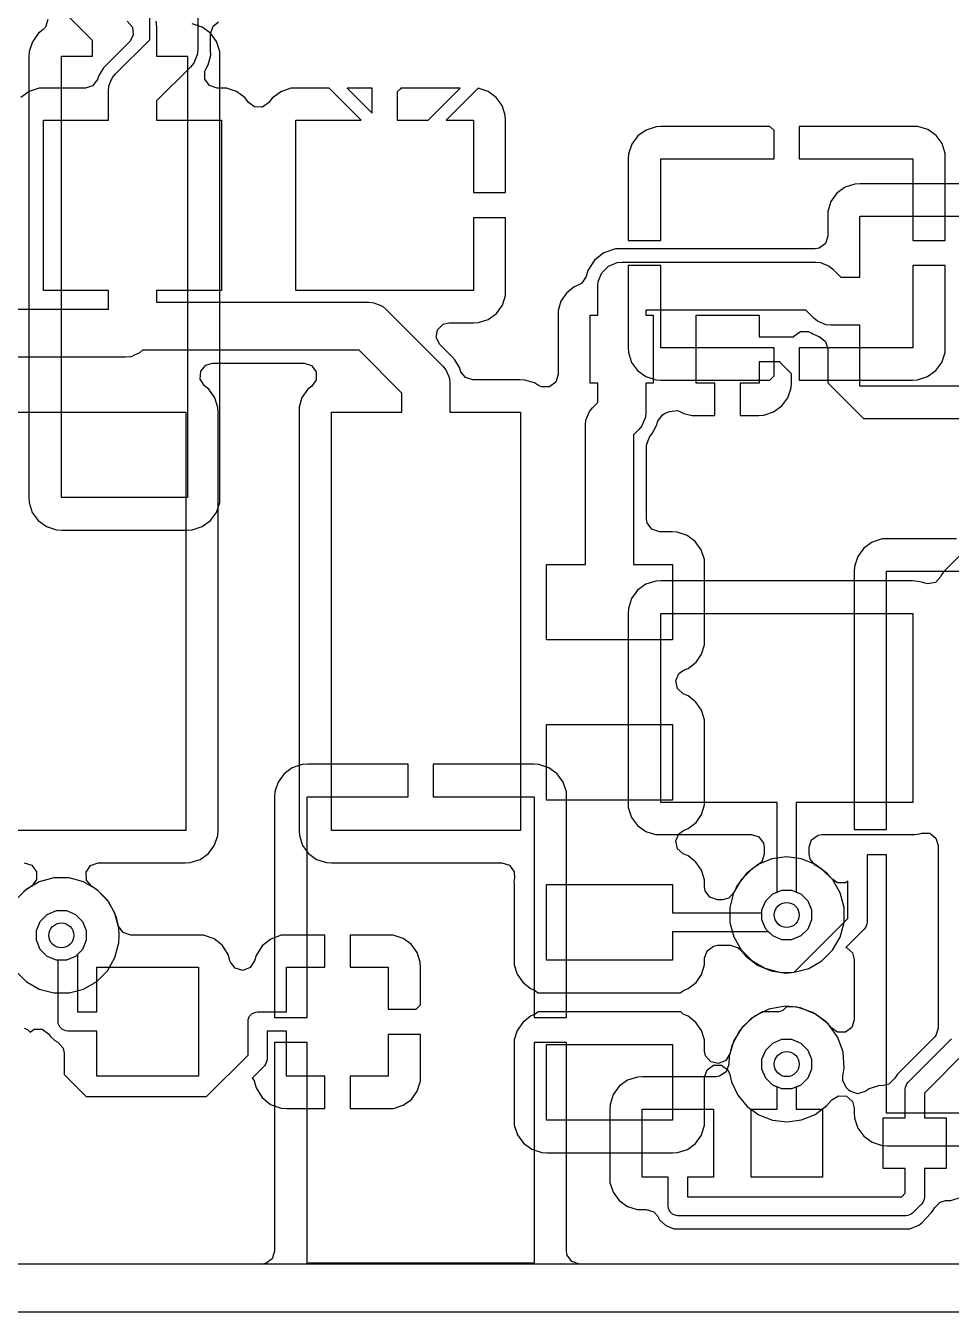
# Model space of a CAD drawing. Header units: inches. Extents: x 3.98 to 8.37, y -7.42 to -0.85.
# Drawn here: x 6.222 to 7.296, y -7.423 to -5.931 of the extents above; entities that cross this region are included whole.
import ezdxf

# ---------------------------------------------------------------- set-up
doc = ezdxf.new("R2010")
doc.units = ezdxf.units.IN
doc.header["$MEASUREMENT"] = 0
for name, color, linetype, true_color in [('Bottom Layer', 153, 'CONTINUOUS', 0x4d7fc4), ('Multi-Layer', 254, 'CONTINUOUS', 0xd0d2cd), ('Top Layer', 13, 'CONTINUOUS', 0xc83434)]:
    doc.layers.add(name, color=color, linetype=linetype, true_color=true_color)

msp = doc.modelspace()

# ---------------------------------------------------------------- linework, layer by layer
at = {"layer": 'Bottom Layer', "linetype": 'CONTINUOUS'}
for p, q in [((6.3659, -5.9471), (6.3659, -5.8924)), ((6.4216, -5.8924), (6.4216, -5.9587)), ((6.3396, -5.9255), (6.3458, -5.9324)), ((6.3458, -5.9324), (6.3467, -5.9415)), ((6.4365, -5.9399), (6.4393, -5.9311)), ((6.4393, -5.9311), (6.4458, -5.9261)), ((6.3427, -5.9489), (6.3158, -5.9758)), ((6.3262, -5.9864), (6.3659, -5.9471)), ((6.3467, -5.9415), (6.3427, -5.9489)), ((6.4365, -5.9589), (6.4365, -5.9399)), ((6.421, -5.9643), (6.4189, -5.9692)), ((6.4216, -5.9587), (6.421, -5.9642)), ((6.421, -5.9642), (6.421, -5.9642)), ((6.421, -5.9642), (6.421, -5.9643)), ((6.4338, -5.9759), (6.4366, -5.9648)), ((6.4365, -5.9591), (6.4365, -5.9589)), ((6.4366, -5.9648), (6.4365, -5.9591)), ((6.3124, -5.9794), (6.307, -5.9882)), ((6.3158, -5.9758), (6.3124, -5.9794)), ((6.4133, -5.9785), (6.3736, -6.0178)), ((6.4168, -5.9743), (6.4133, -5.9785)), ((6.4169, -5.9742), (6.4168, -5.9742)), ((6.4168, -5.9742), (6.4168, -5.9743)), ((6.4189, -5.9692), (6.4169, -5.9742)), ((6.4299, -5.9835), (6.431, -5.9809)), ((6.431, -5.9809), (6.4338, -5.9759)), ((6.3053, -5.9931), (6.2997, -6.0003)), ((6.307, -5.9882), (6.3053, -5.9931)), ((6.3185, -6.0007), (6.3206, -5.9957)), ((6.3206, -5.9957), (6.3226, -5.9908)), ((6.3226, -5.9908), (6.3227, -5.9907)), ((6.3227, -5.9907), (6.3262, -5.9864)), ((6.3227, -5.9907), (6.3227, -5.9907)), ((6.4299, -5.9927), (6.4299, -5.9835)), ((6.4353, -6.0001), (6.4299, -5.9927)), ((6.2261, -6.007), (6.2166, -6.0139)), ((6.2376, -6.0032), (6.2261, -6.007)), ((6.2434, -6.003), (6.2376, -6.0032)), ((6.2913, -6.003), (6.2434, -6.003)), ((6.2997, -6.0003), (6.2913, -6.003)), ((6.318, -6.0062), (6.3185, -6.0008)), ((6.318, -6.0401), (6.318, -6.0062)), ((6.3185, -6.0008), (6.3185, -6.0007)), ((6.3185, -6.0007), (6.3185, -6.0007)), ((6.444, -6.003), (6.4353, -6.0001)), ((6.4489, -6.003), (6.444, -6.003)), ((6.455, -6.0031), (6.4489, -6.003)), ((6.4667, -6.007), (6.455, -6.0031)), ((6.4765, -6.0144), (6.4667, -6.007)), ((6.5179, -6.0072), (6.5079, -6.0146)), ((6.5296, -6.0032), (6.5179, -6.0072)), ((6.5357, -6.003), (6.5296, -6.0032)), ((6.5739, -6.003), (6.5357, -6.003)), ((6.6111, -6.0401), (6.5739, -6.003)), ((6.6238, -6.003), (6.5949, -6.003)), ((6.5949, -6.003), (6.6238, -6.0319)), ((6.6238, -6.0319), (6.6238, -6.003)), ((6.6563, -6.0041), (6.653, -6.0074)), ((6.653, -6.0074), (6.653, -6.0401)), ((6.6572, -6.003), (6.6563, -6.0041)), ((6.7261, -6.003), (6.6572, -6.003)), ((6.6889, -6.0401), (6.7261, -6.003)), ((6.7468, -6.0032), (6.7099, -6.0401)), ((6.747, -6.0032), (6.7468, -6.0032)), ((6.7583, -6.0069), (6.747, -6.0032)), ((6.7678, -6.0137), (6.7583, -6.0069)), ((6.3736, -6.0178), (6.3736, -6.0401)), ((6.4803, -6.0195), (6.4765, -6.0144)), ((6.4874, -6.0248), (6.4803, -6.0195)), ((6.4966, -6.0249), (6.4874, -6.0248)), ((6.5041, -6.0197), (6.4966, -6.0249)), ((6.5079, -6.0146), (6.5041, -6.0197)), ((6.7746, -6.0231), (6.7678, -6.0137)), ((6.7783, -6.0345), (6.7746, -6.0231)), ((6.2429, -6.2375), (6.2429, -6.0401)), ((6.2429, -6.0401), (6.318, -6.0401)), ((6.3736, -6.0401), (6.449, -6.0401)), ((6.449, -6.0401), (6.449, -6.2375)), ((6.5352, -6.2375), (6.5352, -6.0401)), ((6.5352, -6.0401), (6.6111, -6.0401)), ((6.653, -6.0401), (6.6889, -6.0401)), ((6.7099, -6.0401), (6.7413, -6.0401)), ((6.7413, -6.0401), (6.7413, -6.124)), ((6.7785, -6.0403), (6.7783, -6.0345)), ((6.7785, -6.124), (6.7785, -6.0403)), ((7.1837, -6.1142), (7.1723, -6.1179)), ((7.1897, -6.114), (7.1837, -6.1142)), ((7.3952, -6.114), (7.1897, -6.114)), ((6.7413, -6.124), (6.7785, -6.124)), ((7.1628, -6.1248), (7.156, -6.1344)), ((7.1723, -6.1179), (7.1628, -6.1248)), ((7.1525, -6.1459), (7.1524, -6.1519)), ((7.156, -6.1344), (7.1525, -6.1459)), ((6.7785, -6.1533), (6.7413, -6.1533)), ((6.7413, -6.1533), (6.7413, -6.2375)), ((6.7785, -6.2372), (6.7785, -6.1533)), ((7.1524, -6.1519), (7.1524, -6.1745)), ((7.1896, -6.2223), (7.1896, -6.1515)), ((7.1896, -6.1515), (7.3957, -6.1515)), ((7.1524, -6.1745), (7.1496, -6.1832)), ((6.9063, -6.1895), (6.8927, -6.194)), ((6.9134, -6.1893), (6.9063, -6.1895)), ((7.1376, -6.1893), (6.9134, -6.1893)), ((7.1422, -6.1886), (7.1376, -6.1893)), ((7.1496, -6.1832), (7.1422, -6.1886)), ((6.8817, -6.2026), (6.8739, -6.2146)), ((6.8927, -6.194), (6.8817, -6.2026)), ((6.898, -6.2096), (6.9081, -6.2054)), ((6.9081, -6.2054), (6.9135, -6.2049)), ((6.9135, -6.2049), (7.1384, -6.2049)), ((7.1384, -6.2049), (7.1439, -6.2054)), ((7.1439, -6.2054), (7.1539, -6.2096)), ((6.872, -6.2216), (6.8669, -6.2292)), ((6.8739, -6.2146), (6.872, -6.2216)), ((6.8862, -6.2273), (6.8903, -6.2172)), ((6.8903, -6.2172), (6.898, -6.2096)), ((7.1539, -6.2096), (7.1581, -6.213)), ((7.1581, -6.213), (7.1674, -6.2223)), ((6.858, -6.2335), (6.8491, -6.2406)), ((6.8634, -6.2313), (6.858, -6.2335)), ((6.8669, -6.2292), (6.8634, -6.2313)), ((6.8857, -6.2327), (6.8862, -6.2273)), ((6.8857, -6.2664), (6.8857, -6.2327)), ((7.1674, -6.2223), (7.1896, -6.2223)), ((6.318, -6.2375), (6.2429, -6.2375)), ((6.318, -6.2595), (6.318, -6.2375)), ((6.449, -6.2375), (6.3736, -6.2375)), ((6.3736, -6.2375), (6.3736, -6.2513)), ((6.3736, -6.2513), (6.6202, -6.2513)), ((6.7413, -6.2375), (6.5352, -6.2375)), ((6.6202, -6.2513), (6.6257, -6.2518)), ((6.7749, -6.2548), (6.7784, -6.2433)), ((6.7784, -6.2433), (6.7785, -6.2372)), ((6.8428, -6.2499), (6.8397, -6.2608)), ((6.8491, -6.2406), (6.8428, -6.2499)), ((6.0115, -6.2595), (6.318, -6.2595)), ((6.6257, -6.2518), (6.6357, -6.256)), ((6.6357, -6.256), (6.6399, -6.2594)), ((6.6399, -6.2594), (6.706, -6.3255)), ((6.7586, -6.2712), (6.7681, -6.2643)), ((6.7681, -6.2643), (6.7749, -6.2548)), ((6.8397, -6.2608), (6.8396, -6.2666)), ((6.8768, -6.3453), (6.8768, -6.2664)), ((6.8768, -6.2664), (6.8857, -6.2664)), ((7.1269, -6.2606), (6.9413, -6.2606)), ((6.9413, -6.2606), (6.9413, -6.2664)), ((6.9413, -6.2664), (6.9499, -6.2664)), ((6.9499, -6.2664), (6.9499, -6.3453)), ((6.9996, -6.3453), (6.9996, -6.2664)), ((6.9996, -6.2664), (7.0727, -6.2664)), ((7.0727, -6.2664), (7.0727, -6.2914)), ((7.1362, -6.2699), (7.1269, -6.2606)), ((6.6997, -6.2832), (6.7062, -6.2767)), ((6.7062, -6.2767), (6.713, -6.2751)), ((6.713, -6.2751), (6.7413, -6.2751)), ((6.7413, -6.2751), (6.7472, -6.2749)), ((6.7472, -6.2749), (6.7586, -6.2712)), ((6.8396, -6.2666), (6.8396, -6.3352)), ((7.1404, -6.2733), (7.1362, -6.2699)), ((7.1475, -6.2763), (7.1404, -6.2733)), ((7.1505, -6.2775), (7.1475, -6.2763)), ((7.1559, -6.278), (7.1505, -6.2775)), ((7.1896, -6.278), (7.1559, -6.278)), ((7.1896, -6.3488), (7.1896, -6.278)), ((6.6983, -6.2923), (6.6997, -6.2832)), ((6.7025, -6.3004), (6.6983, -6.2923)), ((7.0727, -6.2914), (7.1105, -6.2914)), ((7.1105, -6.2914), (7.1128, -6.2916)), ((7.1128, -6.2916), (7.1131, -6.2907)), ((7.1131, -6.2907), (7.1206, -6.2853)), ((7.1206, -6.2853), (7.1297, -6.2853)), ((7.1297, -6.2853), (7.1329, -6.2867)), ((7.1329, -6.2867), (7.1351, -6.2881)), ((7.1351, -6.2881), (7.1399, -6.2904)), ((7.1399, -6.2904), (7.1424, -6.2912)), ((7.1424, -6.2912), (7.1497, -6.2968)), ((6.3535, -6.3105), (6.3488, -6.3124)), ((6.3538, -6.3102), (6.3535, -6.3105)), ((6.3541, -6.31), (6.3538, -6.3102)), ((6.3577, -6.307), (6.3541, -6.31)), ((6.6087, -6.307), (6.3577, -6.307)), ((6.6584, -6.3567), (6.6087, -6.307)), ((6.7167, -6.3147), (6.7025, -6.3004)), ((7.1497, -6.2968), (7.1524, -6.3053)), ((7.1524, -6.3053), (7.1524, -6.3449)), ((6.338, -6.3151), (6.0115, -6.3151)), ((6.3435, -6.3146), (6.338, -6.3151)), ((6.3438, -6.3145), (6.3435, -6.3146)), ((6.3442, -6.3145), (6.3438, -6.3145)), ((6.3488, -6.3124), (6.3442, -6.3145)), ((6.4251, -6.3314), (6.4308, -6.3242)), ((6.4308, -6.3242), (6.4389, -6.3219)), ((6.4389, -6.3219), (6.5449, -6.3219)), ((6.5449, -6.3219), (6.5536, -6.3247)), ((6.5536, -6.3247), (6.559, -6.3321)), ((6.706, -6.3255), (6.7094, -6.3297)), ((6.7197, -6.3182), (6.7167, -6.3147)), ((6.725, -6.327), (6.7197, -6.3182)), ((7.0971, -6.3206), (7.0727, -6.3206)), ((7.0727, -6.3206), (7.0727, -6.3453)), ((7.0972, -6.321), (7.0971, -6.3206)), ((7.0986, -6.3227), (7.0972, -6.321)), ((7.0972, -6.321), (7.0972, -6.321)), ((7.0972, -6.321), (7.0972, -6.321)), ((7.1103, -6.3343), (7.0986, -6.3227)), ((6.4246, -6.3405), (6.4251, -6.3314)), ((6.4295, -6.3482), (6.4246, -6.3405)), ((6.559, -6.3321), (6.559, -6.3413)), ((6.7094, -6.3297), (6.7124, -6.3367)), ((6.7124, -6.3367), (6.7136, -6.3398)), ((6.7136, -6.3398), (6.7141, -6.3452)), ((6.7269, -6.3319), (6.725, -6.327)), ((6.732, -6.3385), (6.7269, -6.3319)), ((6.7407, -6.3413), (6.732, -6.3385)), ((6.8396, -6.3352), (6.8368, -6.344)), ((7.1103, -6.345), (7.1103, -6.3343)), ((6.4343, -6.3521), (6.4295, -6.3482)), ((6.4413, -6.362), (6.4343, -6.3521)), ((6.5492, -6.3521), (6.5424, -6.3617)), ((6.5539, -6.3485), (6.5492, -6.3521)), ((6.559, -6.3413), (6.5539, -6.3485)), ((6.7141, -6.3452), (6.7141, -6.3788)), ((6.7953, -6.3413), (6.7407, -6.3413)), ((6.8009, -6.3415), (6.7953, -6.3413)), ((6.812, -6.3448), (6.8009, -6.3415)), ((6.8169, -6.3478), (6.812, -6.3448)), ((6.8202, -6.3494), (6.8169, -6.3478)), ((6.8294, -6.3494), (6.8202, -6.3494)), ((6.8368, -6.344), (6.8294, -6.3494)), ((6.8857, -6.3453), (6.8768, -6.3453)), ((6.8857, -6.3675), (6.8857, -6.3453)), ((6.9499, -6.3453), (6.9413, -6.3453)), ((6.9413, -6.3453), (6.9413, -6.379)), ((7.0214, -6.3453), (6.9996, -6.3453)), ((7.0214, -6.3825), (7.0214, -6.3453)), ((7.0727, -6.3453), (7.0506, -6.3453)), ((7.0506, -6.3453), (7.0506, -6.3825)), ((7.106, -6.3621), (7.1099, -6.3507)), ((7.1099, -6.3507), (7.1103, -6.345)), ((7.1524, -6.3449), (7.1937, -6.3862)), ((7.3957, -6.3488), (7.1896, -6.3488)), ((6.445, -6.3735), (6.4413, -6.362)), ((6.5424, -6.3617), (6.5391, -6.3728)), ((6.6584, -6.3788), (6.6584, -6.3567)), ((6.8793, -6.3738), (6.8857, -6.3675)), ((7.099, -6.3716), (7.106, -6.3621)), ((6.1884, -6.3788), (6.4076, -6.3788)), ((6.4076, -6.3788), (6.4076, -6.8641)), ((6.4452, -6.3794), (6.445, -6.3735)), ((6.4452, -6.8639), (6.4452, -6.3794)), ((6.5391, -6.3728), (6.5393, -6.3788)), ((6.5393, -6.3788), (6.5393, -6.3791)), ((6.5393, -6.3791), (6.5393, -6.8641)), ((6.5766, -6.8641), (6.5766, -6.3788)), ((6.5766, -6.3788), (6.6584, -6.3788)), ((6.7141, -6.3788), (6.7958, -6.3788)), ((6.7958, -6.3788), (6.7958, -6.8641)), ((6.8717, -6.3881), (6.8759, -6.378)), ((6.8759, -6.378), (6.8793, -6.3738)), ((6.9408, -6.3845), (6.9371, -6.3935)), ((6.9413, -6.379), (6.9408, -6.3845)), ((6.9553, -6.3894), (6.9605, -6.3819)), ((6.9605, -6.3819), (6.9636, -6.3801)), ((6.9636, -6.3801), (6.9687, -6.3779)), ((6.9687, -6.3779), (6.9779, -6.377)), ((6.9779, -6.377), (6.9814, -6.3783)), ((6.9814, -6.3783), (6.9855, -6.3804)), ((6.9855, -6.3804), (6.9946, -6.3826)), ((6.9946, -6.3826), (6.9993, -6.3825)), ((6.9993, -6.3825), (6.9994, -6.3825)), ((6.9994, -6.3825), (7.0214, -6.3825)), ((7.0506, -6.3825), (7.0722, -6.3825)), ((7.0722, -6.3825), (7.078, -6.3822)), ((7.078, -6.3822), (7.0894, -6.3785)), ((7.0894, -6.3785), (7.099, -6.3716)), ((6.8712, -6.3935), (6.8717, -6.3881)), ((6.8712, -6.5553), (6.8712, -6.3935)), ((6.9332, -6.3987), (6.9269, -6.405)), ((6.9367, -6.3945), (6.9332, -6.3987)), ((6.9371, -6.3935), (6.9367, -6.3945)), ((6.9488, -6.4037), (6.9538, -6.3944)), ((6.9538, -6.3944), (6.9553, -6.3894)), ((7.1937, -6.3862), (7.3952, -6.3862)), ((6.9269, -6.405), (6.9269, -6.5553)), ((6.9422, -6.4171), (6.945, -6.4084)), ((6.945, -6.4084), (6.9455, -6.4077)), ((6.9455, -6.4077), (6.9488, -6.4037)), ((6.9422, -6.5026), (6.9422, -6.4171)), ((6.9429, -6.5072), (6.9422, -6.5026)), ((6.9483, -6.5146), (6.9429, -6.5072)), ((6.9571, -6.5175), (6.9483, -6.5146)), ((6.972, -6.5175), (6.9571, -6.5175)), ((6.9777, -6.5178), (6.972, -6.5175)), ((6.9891, -6.5217), (6.9777, -6.5178)), ((6.9985, -6.5287), (6.9891, -6.5217)), ((7.0054, -6.5383), (6.9985, -6.5287)), ((7.2037, -6.5295), (7.1941, -6.5365)), ((7.2152, -6.5257), (7.2037, -6.5295)), ((7.2212, -6.5255), (7.2152, -6.5257)), ((7.3015, -6.5255), (7.2212, -6.5255)), ((7.0092, -6.5497), (7.0054, -6.5383)), ((7.0094, -6.5556), (7.0092, -6.5497)), ((7.1871, -6.546), (7.1833, -6.5576)), ((7.1941, -6.5365), (7.1871, -6.546)), ((6.8259, -6.643), (6.8259, -6.5553)), ((6.8259, -6.5553), (6.8712, -6.5553)), ((6.9269, -6.5553), (6.9721, -6.5553)), ((6.9721, -6.5553), (6.9721, -6.643)), ((7.0094, -6.5636), (7.0094, -6.5556)), ((7.0094, -6.6428), (7.0094, -6.5636)), ((7.1833, -6.5576), (7.1831, -6.5636)), ((7.1831, -6.5636), (7.1831, -6.8629)), ((7.2206, -6.8629), (7.2206, -6.5633)), ((7.2206, -6.5633), (7.4547, -6.5633)), ((6.9721, -6.643), (6.8259, -6.643)), ((7.006, -6.6596), (7.0093, -6.6486)), ((7.0093, -6.6486), (7.0094, -6.6428)), ((6.9905, -6.6759), (6.9997, -6.6688)), ((6.9997, -6.6688), (7.006, -6.6596)), ((6.9759, -6.6905), (6.9796, -6.682)), ((6.9796, -6.682), (6.9851, -6.6781)), ((6.9851, -6.6781), (6.9905, -6.6759)), ((6.9779, -6.6994), (6.9759, -6.6905)), ((6.9847, -6.7055), (6.9779, -6.6994)), ((6.9902, -6.7079), (6.9847, -6.7055)), ((6.9993, -6.7151), (6.9902, -6.7079)), ((7.0057, -6.7245), (6.9993, -6.7151)), ((7.0092, -6.7355), (7.0057, -6.7245)), ((6.8259, -6.8286), (6.8259, -6.7409)), ((6.8259, -6.7409), (6.9721, -6.7409)), ((6.9721, -6.7409), (6.9721, -6.8286)), ((7.0094, -6.7412), (7.0092, -6.7355)), ((7.0094, -6.8284), (7.0094, -6.7412)), ((6.9721, -6.8286), (6.8259, -6.8286)), ((7.0093, -6.8342), (7.0094, -6.8284)), ((6.9997, -6.8545), (7.006, -6.8452)), ((7.006, -6.8452), (7.0093, -6.8342)), ((6.9851, -6.8638), (6.9905, -6.8615)), ((6.9905, -6.8615), (6.9997, -6.8545)), ((7.1831, -6.8629), (7.2206, -6.8629)), ((6.4076, -6.8641), (6.1884, -6.8641)), ((6.441, -6.881), (6.4449, -6.8696)), ((6.4449, -6.8696), (6.4452, -6.8639)), ((6.5393, -6.8641), (6.5395, -6.8699)), ((6.5395, -6.8699), (6.5432, -6.8812)), ((6.7958, -6.8641), (6.5766, -6.8641)), ((6.9759, -6.8761), (6.9796, -6.8677)), ((6.9779, -6.885), (6.9759, -6.8761)), ((6.9796, -6.8677), (6.9851, -6.8638)), ((6.4244, -6.8974), (6.434, -6.8905)), ((6.434, -6.8905), (6.441, -6.881)), ((6.5432, -6.8812), (6.55, -6.8906)), ((6.55, -6.8906), (6.5594, -6.8975)), ((6.9847, -6.8911), (6.9779, -6.885)), ((6.9902, -6.8935), (6.9847, -6.8911)), ((7.2206, -6.8921), (7.1979, -6.8921)), ((7.1979, -6.8921), (7.1979, -6.9704)), ((7.2206, -7.1918), (7.2206, -6.8921)), ((6.2204, -6.9014), (6.2291, -6.9042)), ((6.2291, -6.9042), (6.2345, -6.9117)), ((6.2923, -6.9123), (6.2974, -6.9046)), ((6.2974, -6.9046), (6.306, -6.9014)), ((6.306, -6.9014), (6.3066, -6.9014)), ((6.3066, -6.9014), (6.4071, -6.9014)), ((6.4071, -6.9014), (6.413, -6.9011)), ((6.413, -6.9011), (6.4244, -6.8974)), ((6.5594, -6.8975), (6.5708, -6.9012)), ((6.5708, -6.9012), (6.5766, -6.9014)), ((6.5766, -6.9014), (6.7744, -6.9014)), ((6.7744, -6.9014), (6.7831, -6.9042)), ((6.7831, -6.9042), (6.7885, -6.9117)), ((6.9993, -6.9007), (6.9902, -6.8935)), ((7.0057, -6.9101), (6.9993, -6.9007)), ((7.0716, -6.9035), (7.058, -6.9139)), ((7.0874, -6.8969), (7.0716, -6.9035)), ((7.1044, -6.8946), (7.0874, -6.8969)), ((7.1214, -6.8966), (7.1044, -6.8946)), ((7.1373, -6.903), (7.1214, -6.8966)), ((7.1512, -6.9133), (7.1373, -6.903)), ((6.2345, -6.9208), (6.2291, -6.9283)), ((6.2345, -6.9117), (6.2345, -6.9208)), ((6.2927, -6.9215), (6.2923, -6.9123)), ((6.2984, -6.9286), (6.2927, -6.9215)), ((6.7886, -6.9208), (6.7883, -6.924)), ((6.7885, -6.9117), (6.7889, -6.9193)), ((6.7889, -6.9193), (6.7886, -6.9208)), ((7.0092, -6.9212), (7.0057, -6.9101)), ((7.0094, -6.9268), (7.0092, -6.9212)), ((7.058, -6.9139), (7.0473, -6.9276)), ((7.157, -6.92), (7.1512, -6.9133)), ((7.1637, -6.9245), (7.157, -6.92)), ((7.1756, -6.9225), (7.1729, -6.9245)), ((7.1756, -6.9658), (7.1756, -6.9225)), ((6.2287, -6.9286), (6.2199, -6.9345)), ((6.2291, -6.9283), (6.2287, -6.9286)), ((6.3063, -6.9339), (6.2984, -6.9286)), ((6.319, -6.9476), (6.3063, -6.9339)), ((6.7883, -6.924), (6.7884, -6.9255)), ((6.7884, -6.9255), (6.7885, -6.9265)), ((6.7885, -6.9265), (6.7885, -7.0139)), ((6.8259, -7.0143), (6.8259, -6.9266)), ((6.8259, -6.9266), (6.9721, -6.9266)), ((6.9721, -6.9266), (6.9721, -6.9593)), ((7.0094, -6.9294), (7.0094, -6.9268)), ((7.0102, -6.934), (7.0094, -6.9294)), ((7.0156, -6.9414), (7.0102, -6.934)), ((7.0436, -6.9356), (7.0374, -6.9424)), ((7.0473, -6.9276), (7.0436, -6.9356)), ((7.0803, -6.9456), (7.0884, -6.9375)), ((7.0884, -6.9375), (7.099, -6.9331)), ((7.099, -6.9331), (7.1104, -6.9331)), ((7.1104, -6.9331), (7.121, -6.9375)), ((7.121, -6.9375), (7.1291, -6.9456)), ((7.1729, -6.9245), (7.1637, -6.9245)), ((6.3273, -6.9643), (6.319, -6.9476)), ((7.0243, -6.9443), (7.0156, -6.9414)), ((7.0301, -6.9443), (7.0243, -6.9443)), ((7.0374, -6.9424), (7.0301, -6.9443)), ((7.0759, -6.9561), (7.0803, -6.9456)), ((7.1291, -6.9456), (7.1335, -6.9561)), ((6.239, -6.9693), (6.2471, -6.9612)), ((6.2471, -6.9612), (6.2577, -6.9568)), ((6.2577, -6.9568), (6.2692, -6.9568)), ((6.2692, -6.9568), (6.2797, -6.9612)), ((6.2797, -6.9612), (6.2878, -6.9693)), ((6.3294, -6.9736), (6.3273, -6.9643)), ((6.9721, -6.9593), (7.0759, -6.9593)), ((7.0759, -6.9593), (7.0759, -6.9561)), ((7.1133, -7.0281), (7.1756, -6.9658)), ((7.1335, -6.9676), (7.1291, -6.9782)), ((7.1335, -6.9561), (7.1335, -6.9676)), ((6.2347, -6.9799), (6.239, -6.9693)), ((6.2347, -6.9913), (6.2347, -6.9799)), ((6.2878, -6.9693), (6.2922, -6.9799)), ((6.2922, -6.9799), (6.2922, -6.9913)), ((6.3298, -6.9749), (6.3294, -6.9736)), ((6.3352, -6.9823), (6.3298, -6.9749)), ((6.3439, -6.9852), (6.3352, -6.9823)), ((7.0837, -6.9815), (6.9721, -6.9815)), ((6.9721, -6.9815), (6.9721, -7.0143)), ((7.0884, -6.9862), (7.0837, -6.9815)), ((7.1291, -6.9782), (7.121, -6.9862)), ((7.1946, -6.9783), (7.1732, -6.9997)), ((7.196, -6.9766), (7.1946, -6.9783)), ((7.1977, -6.9726), (7.196, -6.9766)), ((7.1979, -6.9704), (7.1977, -6.9726)), ((6.239, -7.0019), (6.2347, -6.9913)), ((6.2922, -6.9913), (6.2878, -7.0019)), ((6.4219, -6.9852), (6.3439, -6.9852)), ((6.4284, -6.9853), (6.4219, -6.9852)), ((6.4406, -6.9895), (6.4284, -6.9853)), ((6.4505, -6.9974), (6.4406, -6.9895)), ((6.4572, -7.0084), (6.4505, -6.9974)), ((6.5062, -6.9898), (6.4963, -6.9977)), ((6.5184, -6.9855), (6.5062, -6.9898)), ((6.5247, -6.9852), (6.5184, -6.9855)), ((6.569, -6.9852), (6.5247, -6.9852)), ((6.569, -7.0224), (6.569, -6.9852)), ((6.6425, -6.9852), (6.5982, -6.9852)), ((6.5982, -6.9852), (6.5982, -7.0224)), ((6.6483, -6.9854), (6.6425, -6.9852)), ((6.6597, -6.9891), (6.6483, -6.9854)), ((6.6691, -6.9959), (6.6597, -6.9891)), ((6.6759, -7.0053), (6.6691, -6.9959)), ((7.0197, -6.9979), (7.0243, -6.9971)), ((7.0243, -6.9971), (7.0396, -6.9971)), ((7.0396, -6.9971), (7.0484, -7)), ((7.099, -6.9906), (7.0884, -6.9862)), ((7.1104, -6.9906), (7.099, -6.9906)), ((7.121, -6.9862), (7.1104, -6.9906)), ((6.2471, -7.01), (6.239, -7.0019)), ((6.2577, -7.0144), (6.2471, -7.01)), ((6.2878, -7.0019), (6.282, -7.0078)), ((6.282, -7.0078), (6.282, -7.0744)), ((6.4589, -7.0149), (6.4572, -7.0084)), ((6.4893, -7.0087), (6.4876, -7.0152)), ((6.4963, -6.9977), (6.4893, -7.0087)), ((6.6796, -7.0167), (6.6759, -7.0053)), ((7.0094, -7.012), (7.0123, -7.0033)), ((7.0094, -7.0141), (7.0094, -7.012)), ((7.0123, -7.0033), (7.0197, -6.9979)), ((7.0484, -7), (7.0511, -7.0025)), ((7.0511, -7.0025), (7.0568, -7.0094)), ((7.0568, -7.0094), (7.0707, -7.0201)), ((7.1732, -6.9997), (7.174, -6.9998)), ((7.174, -6.9998), (7.181, -7.0057)), ((7.181, -7.0057), (7.1831, -7.0134)), ((6.2597, -7.0144), (6.2577, -7.0144)), ((6.2597, -7.0855), (6.2597, -7.0144)), ((6.3045, -7.0744), (6.3045, -7.0224)), ((6.3045, -7.0224), (6.4223, -7.0224)), ((6.4223, -7.0224), (6.4223, -7.1487)), ((6.4594, -7.0165), (6.4589, -7.0149)), ((6.4651, -7.0237), (6.4594, -7.0165)), ((6.474, -7.0261), (6.4651, -7.0237)), ((6.4825, -7.0228), (6.474, -7.0261)), ((6.4876, -7.0152), (6.4825, -7.0228)), ((6.5247, -7.0744), (6.5247, -7.0224)), ((6.5247, -7.0224), (6.569, -7.0224)), ((6.5982, -7.0224), (6.6426, -7.0224)), ((6.6426, -7.0224), (6.6426, -7.0712)), ((6.6798, -7.0225), (6.6796, -7.0167)), ((6.6798, -7.0661), (6.6798, -7.0225)), ((6.7885, -7.0139), (6.7887, -7.0196)), ((6.7887, -7.0196), (6.7921, -7.0307)), ((6.9721, -7.0143), (6.8259, -7.0143)), ((7.006, -7.0308), (7.0093, -7.0198)), ((7.0093, -7.0198), (7.0094, -7.0141)), ((7.0707, -7.0201), (7.0866, -7.0268)), ((7.0866, -7.0268), (7.1038, -7.0292)), ((7.1831, -7.0134), (7.1831, -7.0836)), ((6.7921, -7.0307), (6.7985, -7.04)), ((6.7985, -7.04), (6.8076, -7.0472)), ((6.9905, -7.0472), (6.9997, -7.0401)), ((6.9997, -7.0401), (7.006, -7.0308)), ((7.1038, -7.0292), (7.1133, -7.0281)), ((6.8076, -7.0472), (6.813, -7.0495)), ((6.813, -7.0495), (6.816, -7.0521)), ((6.816, -7.0521), (6.9813, -7.0521)), ((6.9813, -7.0521), (6.9851, -7.0494)), ((6.9851, -7.0494), (6.9905, -7.0472)), ((6.6426, -7.0712), (6.6748, -7.0712)), ((6.6748, -7.0712), (6.6798, -7.0661)), ((7.1018, -7.0711), (7.1001, -7.0725)), ((7.1045, -7.0684), (7.1018, -7.0711)), ((7.1168, -7.0689), (7.1045, -7.0684)), ((7.1348, -7.0749), (7.1168, -7.0689)), ((6.2599, -7.0877), (6.2597, -7.0855)), ((6.282, -7.0744), (6.3045, -7.0744)), ((6.4799, -7.0855), (6.4801, -7.0833)), ((6.4799, -7.1243), (6.4799, -7.0855)), ((6.4801, -7.0833), (6.4817, -7.0793)), ((6.4817, -7.0793), (6.4848, -7.0762)), ((6.4848, -7.0762), (6.4888, -7.0746)), ((6.4888, -7.0746), (6.491, -7.0744)), ((6.491, -7.0744), (6.5247, -7.0744)), ((6.7985, -7.0864), (6.7921, -7.0957)), ((6.8077, -7.0791), (6.7985, -7.0864)), ((6.8131, -7.0768), (6.8077, -7.0791)), ((6.8164, -7.0744), (6.8131, -7.0768)), ((6.982, -7.0744), (6.8164, -7.0744)), ((6.9847, -7.0768), (6.982, -7.0744)), ((6.9902, -7.0791), (6.9847, -7.0768)), ((6.9993, -7.0864), (6.9902, -7.0791)), ((7.0057, -7.0957), (6.9993, -7.0864)), ((7.0629, -7.0823), (7.0498, -7.0961)), ((7.0765, -7.0744), (7.0629, -7.0823)), ((7.0939, -7.0744), (7.0765, -7.0744)), ((7.0961, -7.0741), (7.0939, -7.0744)), ((7.1001, -7.0725), (7.0961, -7.0741)), ((7.1506, -7.0859), (7.1348, -7.0749)), ((7.157, -7.0933), (7.1506, -7.0859)), ((7.1831, -7.0836), (7.1803, -7.0923)), ((6.2203, -7.0931), (6.2243, -7.0948)), ((6.2243, -7.0948), (6.2272, -7.0977)), ((6.2272, -7.0977), (6.2319, -7.0943)), ((6.2319, -7.0943), (6.2411, -7.0943)), ((6.2411, -7.0943), (6.2485, -7.0997)), ((6.2485, -7.0997), (6.2486, -7.0999)), ((6.2486, -7.0999), (6.2507, -7.1028)), ((6.2615, -7.0917), (6.2599, -7.0877)), ((6.2646, -7.0948), (6.2615, -7.0917)), ((6.2686, -7.0964), (6.2646, -7.0948)), ((6.2708, -7.0967), (6.2686, -7.0964)), ((6.3045, -7.0967), (6.2708, -7.0967)), ((6.3045, -7.1487), (6.3045, -7.0967)), ((6.5022, -7.0967), (6.5022, -7.1289)), ((6.5247, -7.0967), (6.5022, -7.0967)), ((6.5247, -7.1487), (6.5247, -7.0967)), ((6.6798, -7.1004), (6.6426, -7.1004)), ((6.6426, -7.1004), (6.6426, -7.1487)), ((6.6798, -7.1486), (6.6798, -7.1004)), ((6.7921, -7.0957), (6.7887, -7.1067)), ((7.0092, -7.1068), (7.0057, -7.0957)), ((7.0498, -7.0961), (7.041, -7.1132)), ((7.1637, -7.0977), (7.157, -7.0933)), ((7.1729, -7.0977), (7.1637, -7.0977)), ((7.1803, -7.0923), (7.1729, -7.0977)), ((6.2507, -7.1028), (6.256, -7.1076)), ((6.256, -7.1076), (6.2592, -7.1094)), ((6.2592, -7.1094), (6.2654, -7.1162)), ((6.2654, -7.1162), (6.2667, -7.1223)), ((6.7887, -7.1067), (6.7885, -7.1123)), ((6.7885, -7.1123), (6.7885, -7.1995)), ((6.8259, -7.1999), (6.8259, -7.1122)), ((6.8259, -7.1122), (6.9721, -7.1122)), ((6.9721, -7.1122), (6.9721, -7.1999)), ((7.0094, -7.1124), (7.0092, -7.1068)), ((7.0094, -7.1194), (7.0094, -7.1124)), ((7.041, -7.1132), (7.0388, -7.1228)), ((7.0803, -7.1186), (7.0884, -7.1105)), ((7.0884, -7.1105), (7.099, -7.1061)), ((7.099, -7.1061), (7.1104, -7.1061)), ((7.1104, -7.1061), (7.121, -7.1105)), ((7.121, -7.1105), (7.1291, -7.1186)), ((6.2667, -7.1223), (6.2667, -7.1469)), ((6.4318, -7.1724), (6.4799, -7.1243)), ((6.5019, -7.1311), (6.5003, -7.1351)), ((6.5022, -7.1289), (6.5019, -7.1311)), ((7.0106, -7.1252), (7.0094, -7.1194)), ((7.0166, -7.1321), (7.0106, -7.1252)), ((7.034, -7.1306), (7.0256, -7.1342)), ((7.0388, -7.1228), (7.034, -7.1306)), ((7.0759, -7.1292), (7.0803, -7.1186)), ((7.0759, -7.1406), (7.0759, -7.1292)), ((7.1291, -7.1186), (7.1335, -7.1292)), ((7.1335, -7.1292), (7.1335, -7.1406)), ((6.4989, -7.1368), (6.4846, -7.1511)), ((6.5003, -7.1351), (6.4989, -7.1368)), ((7.0094, -7.1501), (7.0123, -7.1414)), ((7.0123, -7.1414), (7.0197, -7.136)), ((7.0256, -7.1342), (7.0166, -7.1321)), ((7.0197, -7.136), (7.0289, -7.136)), ((7.0289, -7.136), (7.0363, -7.1414)), ((7.0363, -7.1414), (7.0388, -7.1469)), ((7.0803, -7.1512), (7.0759, -7.1406)), ((7.1335, -7.1406), (7.1291, -7.1512)), ((6.2667, -7.1469), (6.2922, -7.1724)), ((6.4223, -7.1487), (6.3045, -7.1487)), ((6.4846, -7.1511), (6.487, -7.154)), ((6.487, -7.154), (6.4876, -7.1559)), ((6.4876, -7.1559), (6.4893, -7.1624)), ((6.569, -7.1487), (6.5247, -7.1487)), ((6.569, -7.1859), (6.569, -7.1487)), ((6.6426, -7.1487), (6.5982, -7.1487)), ((6.5982, -7.1487), (6.5982, -7.1859)), ((6.6762, -7.1661), (6.6798, -7.1546)), ((6.6798, -7.1546), (6.6798, -7.1486)), ((7.0094, -7.1997), (7.0094, -7.1501)), ((7.0388, -7.1469), (7.0407, -7.1554)), ((7.0407, -7.1554), (7.048, -7.1709)), ((7.0884, -7.1593), (7.0803, -7.1512)), ((7.099, -7.1637), (7.0884, -7.1593)), ((7.121, -7.1593), (7.1104, -7.1637)), ((7.1291, -7.1512), (7.121, -7.1593)), ((6.2922, -7.1724), (6.4318, -7.1724)), ((6.4893, -7.1624), (6.4962, -7.1735)), ((6.4962, -7.1735), (6.5061, -7.1816)), ((6.66, -7.1826), (6.6694, -7.1757)), ((6.6694, -7.1757), (6.6762, -7.1661)), ((7.048, -7.1709), (7.0588, -7.1839)), ((7.1104, -7.1637), (7.099, -7.1637)), ((7.1513, -7.1829), (7.1569, -7.1763)), ((7.1569, -7.1763), (7.1648, -7.1715)), ((7.1648, -7.1715), (7.1739, -7.1722)), ((7.1739, -7.1722), (7.1809, -7.1781)), ((6.5061, -7.1816), (6.5185, -7.1861)), ((6.5185, -7.1861), (6.5248, -7.1864)), ((6.5248, -7.1864), (6.569, -7.1864)), ((6.569, -7.1864), (6.569, -7.1859)), ((6.5982, -7.1859), (6.5982, -7.1864)), ((6.5982, -7.1864), (6.6426, -7.1864)), ((6.6426, -7.1864), (6.6485, -7.1863)), ((6.6485, -7.1863), (6.66, -7.1826)), ((7.0588, -7.1839), (7.0725, -7.1938)), ((7.1376, -7.1932), (7.1513, -7.1829)), ((7.1809, -7.1781), (7.1831, -7.1859)), ((7.1831, -7.1859), (7.1831, -7.1915)), ((6.7885, -7.1995), (6.7887, -7.2055)), ((6.7887, -7.2055), (6.7925, -7.217)), ((6.9721, -7.1999), (6.8259, -7.1999)), ((7.0058, -7.2172), (7.0093, -7.2057)), ((7.0093, -7.2057), (7.0094, -7.1997)), ((7.0725, -7.1938), (7.0883, -7.2)), ((7.0883, -7.2), (7.1051, -7.2019)), ((7.1051, -7.2019), (7.1219, -7.1996)), ((7.1219, -7.1996), (7.1376, -7.1932)), ((7.1831, -7.1915), (7.1833, -7.1974)), ((7.1833, -7.1974), (7.1871, -7.209)), ((7.4547, -7.1918), (7.2206, -7.1918)), ((6.7925, -7.217), (6.7994, -7.2266)), ((6.999, -7.2268), (7.0058, -7.2172)), ((7.1871, -7.209), (7.1941, -7.2186)), ((7.1941, -7.2186), (7.2037, -7.2255)), ((6.7994, -7.2266), (6.809, -7.2336)), ((6.809, -7.2336), (6.8206, -7.2373)), ((6.9781, -7.2374), (6.9896, -7.2337)), ((6.9896, -7.2337), (6.999, -7.2268)), ((7.2037, -7.2255), (7.2152, -7.2293)), ((7.2152, -7.2293), (7.2212, -7.2295)), ((7.2212, -7.2295), (7.4548, -7.2295)), ((6.8206, -7.2373), (6.8265, -7.2376)), ((6.8265, -7.2376), (6.9722, -7.2376)), ((6.9722, -7.2376), (6.9781, -7.2374)), ((8.2989, -7.3667), (4.0542, -7.3667))]:
    msp.add_line(p, q, dxfattribs=at)
at = {"layer": 'Bottom Layer'}
for centre in [(7.1047, -6.9619), (6.2634, -6.9856), (7.1047, -7.1349)]:
    msp.add_circle(centre, 0.0145, dxfattribs=at)
at = {"layer": 'Multi-Layer', "linetype": 'CONTINUOUS'}
msp.add_line((8.3692, -7.4226), (3.9839, -7.4226), dxfattribs=at)
at = {"layer": 'Top Layer', "linetype": 'CONTINUOUS'}
for p, q in [((6.2994, -5.9478), (6.2579, -5.9062)), ((6.242, -5.9354), (6.2371, -5.9393)), ((6.2451, -5.9322), (6.242, -5.9354)), ((6.2477, -5.9234), (6.2451, -5.9322)), ((6.3729, -5.9252), (6.3736, -5.9324)), ((6.3736, -5.9324), (6.3736, -5.9661)), ((6.4269, -5.9324), (6.4153, -5.9286)), ((6.4365, -5.9394), (6.4269, -5.9324)), ((6.2299, -5.9492), (6.226, -5.9607)), ((6.2371, -5.9393), (6.2299, -5.9492)), ((6.2994, -5.9661), (6.2994, -5.9478)), ((6.4434, -5.949), (6.4365, -5.9394)), ((6.4472, -5.9605), (6.4434, -5.949)), ((6.226, -5.9607), (6.2257, -5.9666)), ((6.2257, -5.9666), (6.2257, -6.4775)), ((6.2635, -6.4777), (6.2635, -5.9661)), ((6.2635, -5.9661), (6.2994, -5.9661)), ((6.3736, -5.9661), (6.4097, -5.9661)), ((6.4097, -5.9661), (6.4097, -6.4777)), ((6.4474, -5.9665), (6.4472, -5.9605)), ((6.4474, -6.085), (6.4474, -5.9665)), ((6.9416, -6.0516), (6.9321, -6.0585)), ((6.9531, -6.0478), (6.9416, -6.0516)), ((6.9589, -6.0475), (6.9531, -6.0478)), ((7.0853, -6.0475), (6.9589, -6.0475)), ((7.0901, -6.0523), (7.0853, -6.0475)), ((7.0901, -6.0849), (7.0901, -6.0523)), ((7.2508, -6.0475), (7.1193, -6.0475)), ((7.1193, -6.0475), (7.1193, -6.0849)), ((7.2568, -6.0476), (7.2508, -6.0475)), ((7.2683, -6.0511), (7.2568, -6.0476)), ((7.2779, -6.0579), (7.2683, -6.0511)), ((6.925, -6.0679), (6.9211, -6.0793)), ((6.9321, -6.0585), (6.925, -6.0679)), ((7.2848, -6.0674), (7.2779, -6.0579)), ((7.2885, -6.0788), (7.2848, -6.0674)), ((6.4474, -6.3035), (6.4474, -6.085)), ((6.9211, -6.0793), (6.9208, -6.085)), ((6.9208, -6.085), (6.9208, -6.1796)), ((6.9585, -6.1796), (6.9585, -6.0849)), ((6.9585, -6.0849), (7.0901, -6.0849)), ((7.1193, -6.0849), (7.2508, -6.0849)), ((7.2508, -6.0849), (7.2508, -6.1796)), ((7.2886, -6.0848), (7.2885, -6.0788)), ((7.2886, -6.1796), (7.2886, -6.0848)), ((6.9208, -6.1796), (6.9212, -6.1796)), ((6.9212, -6.1796), (6.9585, -6.1796)), ((7.2508, -6.1796), (7.2881, -6.1796)), ((7.2881, -6.1796), (7.2886, -6.1796)), ((6.9212, -6.2088), (6.9208, -6.2088)), ((6.9208, -6.2088), (6.9208, -6.3035)), ((6.9585, -6.2088), (6.9212, -6.2088)), ((6.9585, -6.3041), (6.9585, -6.2088)), ((7.2881, -6.2088), (7.2508, -6.2088)), ((7.2508, -6.2088), (7.2508, -6.3041)), ((7.2886, -6.2088), (7.2881, -6.2088)), ((7.2886, -6.3035), (7.2886, -6.2088)), ((6.4474, -6.4775), (6.4474, -6.3035)), ((6.9208, -6.3035), (6.921, -6.3095)), ((6.921, -6.3095), (6.9247, -6.321)), ((7.0901, -6.3041), (6.9585, -6.3041)), ((7.0901, -6.3367), (7.0901, -6.3041)), ((7.2508, -6.3041), (7.1193, -6.3041)), ((7.1193, -6.3041), (7.1193, -6.3416)), ((7.2846, -6.321), (7.2884, -6.3095)), ((7.2884, -6.3095), (7.2886, -6.3035)), ((6.9247, -6.321), (6.9317, -6.3306)), ((7.2777, -6.3306), (7.2846, -6.321)), ((6.9317, -6.3306), (6.9413, -6.3376)), ((6.9413, -6.3376), (6.9529, -6.3414)), ((7.0851, -6.3416), (7.0901, -6.3367)), ((7.2565, -6.3414), (7.2681, -6.3376)), ((7.2681, -6.3376), (7.2777, -6.3306)), ((6.9529, -6.3414), (6.9588, -6.3416)), ((6.9588, -6.3416), (7.0851, -6.3416)), ((7.1193, -6.3416), (7.2506, -6.3416)), ((7.2506, -6.3416), (7.2565, -6.3414)), ((7.4835, -6.3669), (7.2885, -6.562)), ((6.2257, -6.4775), (6.226, -6.4834)), ((6.226, -6.4834), (6.2297, -6.495)), ((6.4097, -6.4777), (6.2635, -6.4777)), ((6.4434, -6.495), (6.4472, -6.4834)), ((6.4472, -6.4834), (6.4474, -6.4775)), ((6.2297, -6.495), (6.2367, -6.5046)), ((6.2367, -6.5046), (6.2463, -6.5115)), ((6.4269, -6.5115), (6.4365, -6.5046)), ((6.4365, -6.5046), (6.4434, -6.495)), ((6.2463, -6.5115), (6.2579, -6.5153)), ((6.2579, -6.5153), (6.2638, -6.5155)), ((6.2638, -6.5155), (6.4094, -6.5155)), ((6.4094, -6.5155), (6.4153, -6.5153)), ((6.4153, -6.5153), (6.4269, -6.5115)), ((7.2869, -6.5636), (7.2843, -6.5674)), ((7.2885, -6.562), (7.2869, -6.5636)), ((6.9413, -6.5784), (6.9317, -6.5854)), ((6.9529, -6.5747), (6.9413, -6.5784)), ((6.9588, -6.5745), (6.9529, -6.5747)), ((7.2506, -6.5745), (6.9588, -6.5745)), ((7.254, -6.5746), (7.2506, -6.5745)), ((7.2613, -6.576), (7.254, -6.5746)), ((7.2648, -6.5772), (7.2613, -6.576)), ((7.2681, -6.578), (7.2648, -6.5772)), ((7.2771, -6.5762), (7.2681, -6.578)), ((7.2833, -6.5695), (7.2771, -6.5762)), ((7.2843, -6.5674), (7.2833, -6.5695)), ((6.9317, -6.5854), (6.9247, -6.595)), ((6.921, -6.6066), (6.9208, -6.6125)), ((6.9247, -6.595), (6.921, -6.6066)), ((6.9208, -6.6125), (6.9208, -6.8313)), ((6.9585, -6.8313), (6.9585, -6.6121)), ((6.9585, -6.6121), (7.2508, -6.6121)), ((7.2508, -6.6121), (7.2508, -6.8313)), ((6.5429, -6.7874), (6.5313, -6.7911)), ((6.5488, -6.7871), (6.5429, -6.7874)), ((6.6655, -6.7871), (6.5488, -6.7871)), ((6.6655, -6.7876), (6.6655, -6.7871)), ((6.6655, -6.8248), (6.6655, -6.7876)), ((6.8113, -6.7871), (6.6946, -6.7871)), ((6.6946, -6.7871), (6.6947, -6.7876)), ((6.6947, -6.7876), (6.6947, -6.8248)), ((6.8173, -6.7874), (6.8113, -6.7871)), ((6.8288, -6.7911), (6.8173, -6.7874)), ((6.5217, -6.7981), (6.5147, -6.8077)), ((6.5313, -6.7911), (6.5217, -6.7981)), ((6.8384, -6.7981), (6.8288, -6.7911)), ((6.8454, -6.8077), (6.8384, -6.7981)), ((6.5147, -6.8077), (6.511, -6.8192)), ((6.8492, -6.8192), (6.8454, -6.8077)), ((6.511, -6.8192), (6.5108, -6.8252)), ((6.5108, -6.8252), (6.5108, -7.0807)), ((6.5485, -7.0807), (6.5485, -6.8248)), ((6.5485, -6.8248), (6.6655, -6.8248)), ((6.6947, -6.8248), (6.8116, -6.8248)), ((6.8116, -6.8248), (6.8116, -7.0807)), ((6.8494, -6.8252), (6.8492, -6.8192)), ((6.8494, -7.0807), (6.8494, -6.8252)), ((6.9208, -6.8313), (6.9209, -6.8372)), ((7.0935, -6.8313), (6.9585, -6.8313)), ((7.0935, -6.9353), (7.0935, -6.8313)), ((7.2508, -6.8313), (7.1158, -6.8313)), ((7.1158, -6.8313), (7.1158, -6.9353)), ((6.9209, -6.8372), (6.9246, -6.8487)), ((6.9246, -6.8487), (6.9315, -6.8581)), ((6.9315, -6.8581), (6.9411, -6.8649)), ((6.9411, -6.8649), (6.9526, -6.8684)), ((6.9526, -6.8684), (6.9586, -6.8685)), ((6.9586, -6.8685), (7.0638, -6.8685)), ((7.0638, -6.8685), (7.0725, -6.8713)), ((7.0725, -6.8713), (7.0779, -6.8788)), ((7.1308, -6.8834), (7.1336, -6.8746)), ((7.1336, -6.8746), (7.141, -6.8692)), ((7.141, -6.8692), (7.1456, -6.8685)), ((7.1456, -6.8685), (7.2508, -6.8685)), ((7.2508, -6.8685), (7.2534, -6.8685)), ((7.2534, -6.8685), (7.2587, -6.8677)), ((7.2587, -6.8677), (7.2613, -6.8669)), ((7.2613, -6.8669), (7.2705, -6.8672)), ((7.2705, -6.8672), (7.2777, -6.8728)), ((7.2777, -6.8728), (7.2803, -6.8812)), ((7.0786, -6.8914), (7.0758, -6.9001)), ((7.0779, -6.8788), (7.0786, -6.8834)), ((7.0786, -6.8834), (7.0786, -6.8914)), ((7.1308, -6.8914), (7.1308, -6.8834)), ((7.1319, -6.8971), (7.1308, -6.8914)), ((7.2803, -6.8812), (7.2803, -7.0931)), ((7.0717, -6.9039), (7.0641, -6.9087)), ((7.0758, -6.9001), (7.0717, -6.9039)), ((7.1378, -6.904), (7.1319, -6.8971)), ((7.1455, -6.9087), (7.1378, -6.904)), ((6.2547, -6.919), (6.2378, -6.9236)), ((6.2723, -6.919), (6.2547, -6.919)), ((6.2892, -6.9236), (6.2723, -6.919)), ((7.0517, -6.9213), (7.0431, -6.9364)), ((7.0641, -6.9087), (7.0517, -6.9213)), ((7.158, -6.9213), (7.1455, -6.9087)), ((7.1667, -6.9364), (7.158, -6.9213)), ((6.2226, -6.9323), (6.2102, -6.9448)), ((6.2378, -6.9236), (6.2226, -6.9323)), ((6.3044, -6.9323), (6.2892, -6.9236)), ((6.3168, -6.9448), (6.3044, -6.9323)), ((7.0431, -6.9364), (7.0387, -6.9532)), ((7.0803, -6.9456), (7.0884, -6.9375)), ((7.0884, -6.9375), (7.0935, -6.9353)), ((7.1158, -6.9353), (7.121, -6.9375)), ((7.121, -6.9375), (7.1291, -6.9456)), ((7.1713, -6.9533), (7.1667, -6.9364)), ((6.3256, -6.9599), (6.3168, -6.9448)), ((7.0759, -6.9561), (7.0803, -6.9456)), ((7.1291, -6.9456), (7.1335, -6.9561)), ((6.239, -6.9693), (6.2471, -6.9612)), ((6.2471, -6.9612), (6.2577, -6.9568)), ((6.2577, -6.9568), (6.2692, -6.9568)), ((6.2692, -6.9568), (6.2797, -6.9612)), ((6.2797, -6.9612), (6.2878, -6.9693)), ((6.3302, -6.9771), (6.3256, -6.9599)), ((7.0387, -6.9532), (7.0387, -6.9706)), ((7.0759, -6.9676), (7.0759, -6.9561)), ((7.0803, -6.9782), (7.0759, -6.9676)), ((7.1335, -6.9676), (7.1291, -6.9782)), ((7.1335, -6.9561), (7.1335, -6.9676)), ((7.1713, -6.9708), (7.1713, -6.9533)), ((6.2347, -6.9799), (6.239, -6.9693)), ((6.2347, -6.9913), (6.2347, -6.9799)), ((6.2878, -6.9693), (6.2922, -6.9799)), ((6.2922, -6.9799), (6.2922, -6.9913)), ((6.3305, -6.9857), (6.3302, -6.9771)), ((7.0387, -6.9706), (7.0433, -6.9874)), ((7.0884, -6.9862), (7.0803, -6.9782)), ((7.1291, -6.9782), (7.121, -6.9862)), ((7.1667, -6.9877), (7.1713, -6.9708)), ((6.239, -7.0019), (6.2347, -6.9913)), ((6.2922, -6.9913), (6.2878, -7.0019)), ((6.3256, -7.0114), (6.3302, -6.9942)), ((6.3302, -6.9942), (6.3305, -6.9857)), ((7.0433, -6.9874), (7.052, -7.0025)), ((7.099, -6.9906), (7.0884, -6.9862)), ((7.1104, -6.9906), (7.099, -6.9906)), ((7.121, -6.9862), (7.1104, -6.9906)), ((7.1579, -7.0028), (7.1667, -6.9877)), ((6.2471, -7.01), (6.239, -7.0019)), ((6.2577, -7.0144), (6.2471, -7.01)), ((6.2797, -7.01), (6.2692, -7.0144)), ((6.2878, -7.0019), (6.2797, -7.01)), ((6.3168, -7.0266), (6.3256, -7.0114)), ((7.052, -7.0025), (7.0642, -7.0148)), ((7.1456, -7.0151), (7.1579, -7.0028)), ((6.2102, -7.0266), (6.2226, -7.039)), ((6.2692, -7.0144), (6.2577, -7.0144)), ((6.3044, -7.039), (6.3168, -7.0266)), ((7.0642, -7.0148), (7.0793, -7.0236)), ((7.0793, -7.0236), (7.0963, -7.0282)), ((7.1133, -7.0283), (7.1304, -7.0238)), ((7.1304, -7.0238), (7.1456, -7.0151)), ((6.2226, -7.039), (6.2378, -7.0478)), ((6.2892, -7.0478), (6.3044, -7.039)), ((7.0963, -7.0282), (7.1048, -7.0286)), ((7.1048, -7.0286), (7.1133, -7.0283)), ((6.2378, -7.0478), (6.2547, -7.0523)), ((6.2547, -7.0523), (6.2723, -7.0523)), ((6.2723, -7.0523), (6.2892, -7.0478)), ((7.0841, -7.071), (7.0673, -7.0792)), ((7.1028, -7.0678), (7.0841, -7.071)), ((7.1119, -7.0684), (7.1028, -7.0678)), ((7.1208, -7.0697), (7.1119, -7.0684)), ((7.1382, -7.0768), (7.1208, -7.0697)), ((6.5108, -7.0807), (6.5113, -7.0807)), ((6.5113, -7.0807), (6.5485, -7.0807)), ((6.8116, -7.0807), (6.8489, -7.0807)), ((6.8489, -7.0807), (6.8494, -7.0807)), ((7.0673, -7.0792), (7.0533, -7.0917)), ((7.1528, -7.0883), (7.1382, -7.0768)), ((7.0533, -7.0917), (7.0433, -7.1075)), ((7.1637, -7.1034), (7.1528, -7.0883)), ((7.2775, -7.1018), (7.276, -7.1036)), ((7.2803, -7.0931), (7.2775, -7.1018)), ((6.5113, -7.1099), (6.5108, -7.1099)), ((6.5108, -7.1099), (6.5108, -7.3518)), ((6.5485, -7.1099), (6.5113, -7.1099)), ((6.5485, -7.3656), (6.5485, -7.1099)), ((6.8489, -7.1099), (6.8116, -7.1099)), ((6.8116, -7.1099), (6.8116, -7.3656)), ((6.8494, -7.1099), (6.8489, -7.1099)), ((6.8494, -7.3518), (6.8494, -7.1099)), ((7.0433, -7.1075), (7.038, -7.1257)), ((7.0803, -7.1186), (7.0884, -7.1105)), ((7.0884, -7.1105), (7.099, -7.1061)), ((7.099, -7.1061), (7.1104, -7.1061)), ((7.1104, -7.1061), (7.121, -7.1105)), ((7.121, -7.1105), (7.1291, -7.1186)), ((7.17, -7.1208), (7.1637, -7.1034)), ((7.276, -7.1036), (7.2344, -7.1452)), ((7.2453, -7.156), (7.2959, -7.1054)), ((7.038, -7.1257), (7.0377, -7.1353)), ((7.0759, -7.1292), (7.0803, -7.1186)), ((7.0759, -7.1406), (7.0759, -7.1292)), ((7.1291, -7.1186), (7.1335, -7.1292)), ((7.1335, -7.1292), (7.1335, -7.1406)), ((7.1714, -7.1396), (7.17, -7.1208)), ((7.3149, -7.1179), (7.2643, -7.1685)), ((7.0345, -7.1439), (7.0269, -7.149)), ((7.0377, -7.1353), (7.0345, -7.1439)), ((7.0803, -7.1512), (7.0759, -7.1406)), ((7.1335, -7.1406), (7.1291, -7.1512)), ((7.1697, -7.149), (7.1714, -7.1396)), ((7.233, -7.1466), (7.2307, -7.1499)), ((7.2344, -7.1452), (7.233, -7.1466)), ((6.9105, -7.1606), (6.9035, -7.1702)), ((6.9201, -7.1536), (6.9105, -7.1606)), ((6.9317, -7.1498), (6.9201, -7.1536)), ((6.9376, -7.1496), (6.9317, -7.1498)), ((7.0228, -7.1496), (6.9376, -7.1496)), ((7.0269, -7.149), (7.0228, -7.1496)), ((7.0884, -7.1593), (7.0803, -7.1512)), ((7.0935, -7.1614), (7.0884, -7.1593)), ((7.0935, -7.1871), (7.0935, -7.1614)), ((7.121, -7.1593), (7.1158, -7.1614)), ((7.1158, -7.1614), (7.1158, -7.1871)), ((7.1291, -7.1512), (7.121, -7.1593)), ((7.1697, -7.1539), (7.1697, -7.149)), ((7.1738, -7.1621), (7.1697, -7.1539)), ((7.2112, -7.16), (7.2004, -7.1635)), ((7.2168, -7.1598), (7.2112, -7.16)), ((7.2233, -7.1582), (7.2168, -7.1598)), ((7.2298, -7.1517), (7.2233, -7.1582)), ((7.2307, -7.1499), (7.2298, -7.1517)), ((7.2423, -7.1617), (7.2439, -7.1577)), ((7.2439, -7.1577), (7.2453, -7.156)), ((6.9035, -7.1702), (6.8998, -7.1817)), ((7.1768, -7.165), (7.1738, -7.1621)), ((7.1782, -7.1663), (7.1768, -7.165)), ((7.1869, -7.1693), (7.1782, -7.1663)), ((7.1957, -7.1667), (7.1869, -7.1693)), ((7.2004, -7.1635), (7.1957, -7.1667)), ((7.242, -7.1639), (7.2423, -7.1617)), ((7.242, -7.1973), (7.242, -7.1639)), ((7.2643, -7.1685), (7.2643, -7.1973)), ((6.8998, -7.1817), (6.8996, -7.1877)), ((6.8996, -7.1877), (6.8996, -7.2661)), ((6.9369, -7.266), (6.9369, -7.1871)), ((6.9369, -7.1871), (7.0196, -7.1871)), ((7.0196, -7.1871), (7.0196, -7.266)), ((7.0635, -7.266), (7.0635, -7.1871)), ((7.0635, -7.1871), (7.0935, -7.1871)), ((7.1158, -7.1871), (7.1462, -7.1871)), ((7.1462, -7.1871), (7.1462, -7.266)), ((7.2166, -7.2558), (7.2166, -7.1973)), ((7.2166, -7.1973), (7.242, -7.1973)), ((7.2643, -7.1973), (7.2897, -7.1973)), ((7.2897, -7.1973), (7.2897, -7.2558)), ((6.9673, -7.266), (6.9369, -7.266)), ((6.9673, -7.2997), (6.9673, -7.266)), ((7.0196, -7.266), (6.9896, -7.266)), ((6.9896, -7.266), (6.9896, -7.2886)), ((7.1462, -7.266), (7.0635, -7.266)), ((7.242, -7.2558), (7.2166, -7.2558)), ((7.242, -7.2847), (7.242, -7.2558)), ((7.2897, -7.2558), (7.2643, -7.2558)), ((7.2643, -7.2558), (7.2643, -7.2893)), ((6.8996, -7.2661), (6.8997, -7.2721)), ((6.8997, -7.2721), (6.9034, -7.2835)), ((6.9034, -7.2835), (6.9103, -7.293)), ((6.9103, -7.293), (6.9199, -7.2998)), ((6.9896, -7.2886), (7.2382, -7.2886)), ((7.2382, -7.2886), (7.242, -7.2847)), ((7.2625, -7.2955), (7.2611, -7.2972)), ((7.2641, -7.2915), (7.2625, -7.2955)), ((7.2643, -7.2893), (7.2641, -7.2915)), ((7.2763, -7.3013), (7.2828, -7.2948)), ((7.2828, -7.2948), (7.2889, -7.2931)), ((7.2889, -7.2931), (7.2952, -7.2929)), ((7.2952, -7.2929), (7.3071, -7.2892)), ((6.9199, -7.2998), (6.9314, -7.3033)), ((6.9314, -7.3033), (6.9374, -7.3034)), ((6.9374, -7.3034), (6.9417, -7.3034)), ((6.9417, -7.3034), (6.9504, -7.3062)), ((6.9504, -7.3062), (6.9547, -7.3109)), ((6.9675, -7.3019), (6.9673, -7.2997)), ((6.9692, -7.3059), (6.9675, -7.3019)), ((6.9723, -7.309), (6.9692, -7.3059)), ((6.9763, -7.3106), (6.9723, -7.309)), ((6.9785, -7.3109), (6.9763, -7.3106)), ((7.245, -7.3106), (7.2428, -7.3109)), ((7.249, -7.309), (7.245, -7.3106)), ((7.2507, -7.3076), (7.249, -7.309)), ((7.2611, -7.2972), (7.2507, -7.3076)), ((7.2618, -7.3184), (7.2714, -7.3081)), ((7.2714, -7.3081), (7.2717, -7.3078)), ((7.2717, -7.3078), (7.2731, -7.3064)), ((7.2731, -7.3064), (7.2754, -7.3031)), ((7.2754, -7.3031), (7.2763, -7.3013)), ((6.9547, -7.3109), (6.9572, -7.3154)), ((6.9572, -7.3154), (6.9645, -7.3221)), ((6.9645, -7.3221), (6.9738, -7.3258)), ((7.2428, -7.3109), (6.9785, -7.3109)), ((7.2424, -7.326), (7.2476, -7.3257)), ((7.2476, -7.3257), (7.2581, -7.3215)), ((7.2581, -7.3215), (7.2618, -7.3184)), ((6.9738, -7.3258), (6.9786, -7.326)), ((6.9786, -7.326), (7.2424, -7.326)), ((6.5108, -7.3518), (6.5079, -7.3605)), ((6.8501, -7.3564), (6.8494, -7.3518)), ((6.4959, -7.3667), (5.3003, -7.3667)), ((6.5005, -7.3659), (6.4959, -7.3667)), ((6.5079, -7.3605), (6.5005, -7.3659)), ((6.8116, -7.3656), (6.5485, -7.3656)), ((6.8555, -7.3638), (6.8501, -7.3564)), ((6.8642, -7.3667), (6.8555, -7.3638)), ((8.2989, -7.3667), (6.8642, -7.3667))]:
    msp.add_line(p, q, dxfattribs=at)
at = {"layer": 'Top Layer'}
for centre in [(7.1047, -6.9619), (6.2634, -6.9856), (7.1047, -7.1349)]:
    msp.add_circle(centre, 0.0145, dxfattribs=at)

doc.saveas('drawing.dxf')
